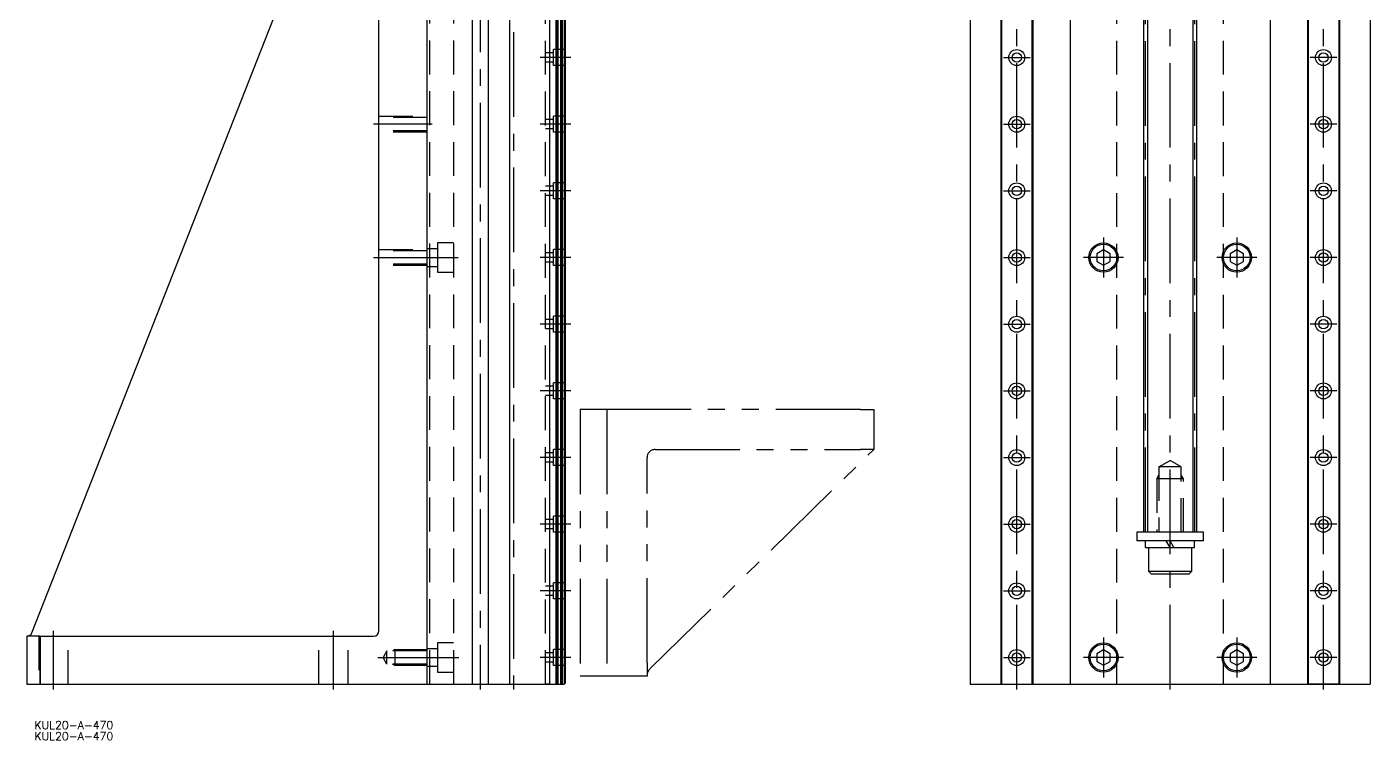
# Model space of a CAD drawing. Extents: x -2 to 506, y -21 to 783.
# Drawn here: x 0 to 504, y -21 to 247 of the extents above; entities that cross this region are included whole.
import ezdxf

# ---------------------------------------------------------------- set-up
doc = ezdxf.new("R2010")
doc.units = 0
for name, pattern in [('CENTER', [50.8, 31.75, -6.35, 6.35, -6.35]), ('DASHED', [19.05, 12.7, -6.35]), ('PHANTOM', [63.5, 31.75, -6.35, 6.35, -6.35, 6.35, -6.35])]:
    doc.linetypes.add(name, pattern=pattern)
doc.layers.get('0').update_dxf_attribs({"linetype": 'CONTINUOUS'})
doc.layers.add('CENTER', color=1, linetype='CENTER')
doc.styles.get("Standard").update_dxf_attribs({"font": 'txt.shx', "height": 3, "bigfont": 'bigfont.shx'})

msp = doc.modelspace()

# ---------------------------------------------------------------- linework, layer by layer
at = {"color": 7, "linetype": 'CONTINUOUS'}
for p, q in [((353.62, 480), (353.62, 0)), ((503.62, 480), (503.62, 0)), ((150, 470), (150, 0)), ((150, 470), (150, 0)), ((167, 470), (167, 0)), ((173, 470), (173, 0)), ((181, 470), (181, 0)), ((196, 470), (196, 0)), ((198.44, 0), (198.44, 369.05)), ((198.65, 0), (198.65, 369.05)), ((199.2, 0), (199.2, 369.05)), ((200.2, 0), (200.2, 369.05)), ((200.75, 0), (200.75, 369.05)), ((200.96, 0), (200.96, 369.05)), ((201.7, 0.2), (201.7, 369.05)), ((202, 0.5), (202, 369.05)), ((365.12, 366), (365.12, 0)), ((365.42, 366), (365.42, 0)), ((376.82, 366), (376.82, 0)), ((377.12, 366), (377.12, 0)), ((391.12, 366), (391.12, 0)), ((418.62, 366), (418.62, 57)), ((420.12, 366), (420.12, 57)), ((437.12, 366), (437.12, 57)), ((438.62, 57), (438.62, 366)), ((466.12, 366), (466.12, 0)), ((480.12, 366), (480.12, 0)), ((480.42, 366), (480.42, 0)), ((491.82, 366), (491.82, 0)), ((492.12, 366), (492.12, 0)), ((1.86, 19.27), (132, 350)), ((132, 20), (132, 345)), ((403.62, 162.89), (401.12, 161.44)), ((401.12, 161.44), (401.12, 158.56)), ((406.12, 161.44), (403.62, 162.89)), ((406.12, 158.56), (406.12, 161.44)), ((453.62, 162.89), (451.12, 161.44)), ((451.12, 161.44), (451.12, 158.56)), ((456.12, 161.44), (453.62, 162.89)), ((456.12, 158.56), (456.12, 161.44)), ((401.12, 158.56), (403.62, 157.11)), ((403.62, 157.11), (406.12, 158.56)), ((451.12, 158.56), (453.62, 157.11)), ((453.62, 157.11), (456.12, 158.56)), ((441.12, 57), (416.12, 57)), ((416.12, 57), (416.12, 53.8)), ((438.62, 57), (418.62, 57)), ((441.12, 53.8), (441.12, 57)), ((441.12, 53.8), (416.12, 53.8)), ((437.82, 53.8), (419.42, 53.8)), ((419.42, 51.3), (419.42, 53.8)), ((419.42, 51.3), (437.82, 51.3)), ((420.62, 42.3), (420.62, 51.3)), ((428.62, 51.3), (427.17, 53.8)), ((430.06, 51.3), (428.62, 53.8)), ((436.62, 51.3), (436.62, 42.3)), ((437.82, 51.3), (437.82, 53.8)), ((436.62, 42.3), (420.62, 42.3)), ((421.62, 41.3), (420.62, 42.3)), ((435.62, 41.3), (421.62, 41.3)), ((436.62, 42.3), (435.62, 41.3)), ((0, 18), (0, 0)), ((5, 18), (0, 18)), ((5, 18), (130, 18)), ((5, 18), (5, 0)), ((5, 0), (5, 18)), ((403.62, 12.89), (401.12, 11.44)), ((401.12, 11.44), (401.12, 8.56)), ((406.12, 11.44), (403.62, 12.89)), ((406.12, 8.56), (406.12, 11.44)), ((453.62, 12.89), (451.12, 11.44)), ((451.12, 11.44), (451.12, 8.56)), ((456.12, 11.44), (453.62, 12.89)), ((456.12, 8.56), (456.12, 11.44)), ((401.12, 8.56), (403.62, 7.11)), ((403.62, 7.11), (406.12, 8.56)), ((451.12, 8.56), (453.62, 7.11)), ((453.62, 7.11), (456.12, 8.56)), ((0, 0), (201.5, 0)), ((202, 0.5), (201.5, 0)), ((353.62, 0), (503.62, 0)), ((365.12, 0), (377.12, 0)), ((492.12, 0), (480.12, 0))]:
    msp.add_line(p, q, dxfattribs=at)
at = {"color": 3, "linetype": 'DASHED'}
for p, q in [((151, 470), (151, 0)), ((160, 470), (160, 0)), ((194.5, 0), (194.5, 470)), ((408.62, 0), (408.62, 470)), ((448.62, 0), (448.62, 470)), ((197.5, 236.75), (194.5, 236.75)), ((197.5, 232), (197.5, 238)), ((202, 238), (197.5, 238)), ((197.5, 233.25), (194.5, 233.25)), ((202, 232), (197.5, 232)), ((132, 213), (150, 213)), ((150, 212.46), (132, 212.46)), ((197.5, 211.75), (194.5, 211.75)), ((197.5, 207), (197.5, 213)), ((202, 213), (197.5, 213)), ((150, 207.54), (132, 207.54)), ((150, 207), (132, 207)), ((197.5, 208.25), (194.5, 208.25)), ((202, 207), (197.5, 207)), ((197.5, 186.75), (194.5, 186.75)), ((197.5, 182), (197.5, 188)), ((202, 188), (197.5, 188)), ((197.5, 183.25), (194.5, 183.25)), ((202, 182), (197.5, 182)), ((132, 163), (150, 163)), ((150, 162.46), (132, 162.46)), ((154, 163.29), (150, 163.29)), ((160, 165.49), (154, 165.49)), ((154, 165.49), (154, 156.69)), ((197.5, 161.75), (194.5, 161.75)), ((197.5, 157), (197.5, 163)), ((202, 163), (197.5, 163)), ((150, 157.54), (132, 157.54)), ((150, 157), (132, 157)), ((150, 156.69), (154, 156.69)), ((154, 156.69), (154, 154.49)), ((197.5, 158.25), (194.5, 158.25)), ((202, 157), (197.5, 157)), ((154, 154.49), (160, 154.49)), ((197.5, 136.75), (194.5, 136.75)), ((197.5, 132), (197.5, 138)), ((202, 138), (197.5, 138)), ((197.5, 133.25), (194.5, 133.25)), ((202, 132), (197.5, 132)), ((197.5, 111.75), (194.5, 111.75)), ((197.5, 107), (197.5, 113)), ((202, 113), (197.5, 113)), ((197.5, 108.25), (194.5, 108.25)), ((202, 107), (197.5, 107)), ((197.5, 86.75), (194.5, 86.75)), ((197.5, 82), (197.5, 88)), ((202, 88), (197.5, 88)), ((197.5, 83.25), (194.5, 83.25)), ((202, 82), (197.5, 82)), ((424.43, 81.5), (428.62, 83.92)), ((432.8, 81.5), (424.43, 81.5)), ((424.43, 81.5), (424.43, 57)), ((432.8, 81.5), (428.62, 83.92)), ((432.8, 57), (432.8, 81.5)), ((423.62, 77), (424.43, 78.41)), ((433.62, 77), (423.62, 77)), ((423.62, 77), (423.62, 57)), ((433.62, 77), (432.8, 78.41)), ((433.62, 57), (433.62, 77)), ((197.5, 61.75), (194.5, 61.75)), ((197.5, 57), (197.5, 63)), ((202, 63), (197.5, 63)), ((197.5, 58.25), (194.5, 58.25)), ((202, 57), (197.5, 57)), ((197.5, 36.75), (194.5, 36.75)), ((202, 38), (197.5, 38)), ((197.5, 32), (197.5, 38)), ((197.5, 33.25), (194.5, 33.25)), ((202, 32), (197.5, 32)), ((4.5, 18), (4.5, 0)), ((15.5, 0), (15.5, 18)), ((109.5, 0), (109.5, 18)), ((120.5, 0), (120.5, 18)), ((154, 15.5), (154, 6.7)), ((160, 15.5), (154, 15.5)), ((135, 12.46), (133.58, 10)), ((150, 12.46), (135, 12.46)), ((135, 7.54), (135, 12.46)), ((138, 13), (137.06, 12.46)), ((138, 13), (150, 13)), ((138, 13), (138, 7)), ((154, 13.3), (150, 13.3)), ((197.5, 11.75), (194.5, 11.75)), ((197.5, 7), (197.5, 13)), ((202, 13), (197.5, 13)), ((135, 7.54), (133.58, 10)), ((150, 7.54), (135, 7.54)), ((138, 7), (137.06, 7.54)), ((150, 7), (138, 7)), ((150, 6.7), (154, 6.7)), ((154, 6.7), (154, 4.5)), ((197.5, 8.25), (194.5, 8.25)), ((202, 7), (197.5, 7)), ((154, 4.5), (160, 4.5)), ((196, 0), (194.5, 0))]:
    msp.add_line(p, q, dxfattribs=at)
at = {"color": 3, "linetype": 'PHANTOM'}
for p, q in [((207.5, 103), (207.5, 3)), ((217.5, 103), (207.5, 103)), ((217.5, 103), (217.5, 3)), ((217.5, 103), (217.5, 8)), ((312.5, 103), (217.5, 103)), ((312.5, 103), (317.5, 103)), ((317.5, 103), (317.5, 88)), ((233.7, 5.86), (317.5, 88)), ((235.5, 88), (312.5, 88)), ((317.5, 88), (312.5, 88)), ((232.5, 8), (232.5, 85)), ((232.5, 8), (232.5, 3)), ((217.5, 3), (207.5, 3)), ((232.5, 3), (217.5, 3))]:
    msp.add_line(p, q, dxfattribs=at)
at = {"color": 7, "linetype": 'CONTINUOUS'}
for centre, radius in [((371.12, 235), 3), ((371.12, 235), 1.75), ((486.12, 235), 3), ((486.12, 235), 1.75), ((371.12, 210), 3), ((371.12, 210), 1.75), ((486.12, 210), 3), ((486.12, 210), 1.75), ((371.12, 185), 3), ((371.12, 185), 1.75), ((486.12, 185), 3), ((486.12, 185), 1.75), ((371.12, 160), 3), ((371.12, 160), 1.75), ((403.62, 160), 5.5), ((403.62, 160), 5), ((453.62, 160), 5.5), ((453.62, 160), 5), ((486.12, 160), 3), ((486.12, 160), 1.75), ((371.12, 135), 3), ((371.12, 135), 1.75), ((486.12, 135), 3), ((486.12, 135), 1.75), ((371.12, 110), 3), ((371.12, 110), 1.75), ((486.12, 110), 3), ((486.12, 110), 1.75), ((371.12, 85), 3), ((371.12, 85), 1.75), ((486.12, 85), 3), ((486.12, 85), 1.75), ((371.12, 60), 3), ((371.12, 60), 1.75), ((486.12, 60), 3), ((486.12, 60), 1.75), ((371.12, 35), 3), ((371.12, 35), 1.75), ((486.12, 35), 3), ((486.12, 35), 1.75), ((403.62, 10), 5.5), ((453.62, 10), 5.5), ((371.12, 10), 3), ((371.12, 10), 1.75), ((403.62, 10), 5), ((453.62, 10), 5), ((486.12, 10), 3), ((486.12, 10), 1.75)]:
    msp.add_circle(centre, radius, dxfattribs=at)
at = {"color": 3, "linetype": 'PHANTOM'}
for centre, radius, start in [((235.5, 85), 3, 90), ((236.5, 3), 4, 134.428)]:
    msp.add_arc(centre, radius, start, 180, dxfattribs=at)
at = {"color": 7, "linetype": 'CONTINUOUS'}
for centre, end in [((0, 20), 338.521), ((130, 20), 0)]:
    msp.add_arc(centre, 2, 270, end, dxfattribs=at)
at = {"layer": 'CENTER', "color": 1, "linetype": 'CENTER'}
for p, q in [((428.62, -2), (428.62, 588)), ((182.5, 549.3), (182.5, -2)), ((170, 472), (170, -2)), ((371.12, -2), (371.12, 472)), ((419.37, 57), (419.37, 470)), ((437.87, 57), (437.87, 470)), ((486.12, -2), (486.12, 472)), ((204, 235), (192.5, 235)), ((366.12, 235), (376.12, 235)), ((491.12, 235), (481.12, 235)), ((152, 210.01), (130, 210)), ((204, 210), (192.5, 210)), ((366.12, 210), (376.12, 210)), ((491.12, 210), (481.12, 210)), ((204, 185), (192.5, 185)), ((366.12, 185), (376.12, 185)), ((491.12, 185), (481.12, 185)), ((403.62, 167.5), (403.62, 152.5)), ((453.62, 167.5), (453.62, 152.5)), ((130, 160), (162, 160)), ((204, 160), (192.5, 160)), ((366.12, 160), (376.12, 160)), ((411.12, 160), (396.12, 160)), ((461.12, 160), (446.12, 160)), ((491.12, 160), (481.12, 160)), ((204, 135), (192.5, 135)), ((366.12, 135), (376.12, 135)), ((491.12, 135), (481.12, 135)), ((204, 110), (192.5, 110)), ((366.12, 110), (376.12, 110)), ((491.12, 110), (481.12, 110)), ((204, 85), (192.5, 85)), ((366.12, 85), (376.12, 85)), ((491.12, 85), (481.12, 85)), ((204, 60), (192.5, 60)), ((366.12, 60), (376.12, 60)), ((491.12, 60), (481.12, 60)), ((204, 35), (192.5, 35)), ((366.12, 35), (376.12, 35)), ((491.12, 35), (481.12, 35)), ((10, -2), (10, 20)), ((115, -2), (115, 20)), ((403.62, 17.5), (403.62, 2.5)), ((453.62, 17.5), (453.62, 2.5)), ((131.58, 10), (162, 10)), ((204, 10), (192.5, 10)), ((366.12, 10), (376.12, 10)), ((411.12, 10), (396.12, 10)), ((461.12, 10), (446.12, 10)), ((491.12, 10), (481.12, 10))]:
    msp.add_line(p, q, dxfattribs=at)

# ---------------------------------------------------------------- texts
at = {"color": 7, "linetype": 'CONTINUOUS'}
for p in [(2.83, -16.86), (2.83, -20.99)]:
    msp.add_text('KUL20-A-470', height=3, dxfattribs=at).set_placement(p)

doc.saveas('drawing.dxf')
